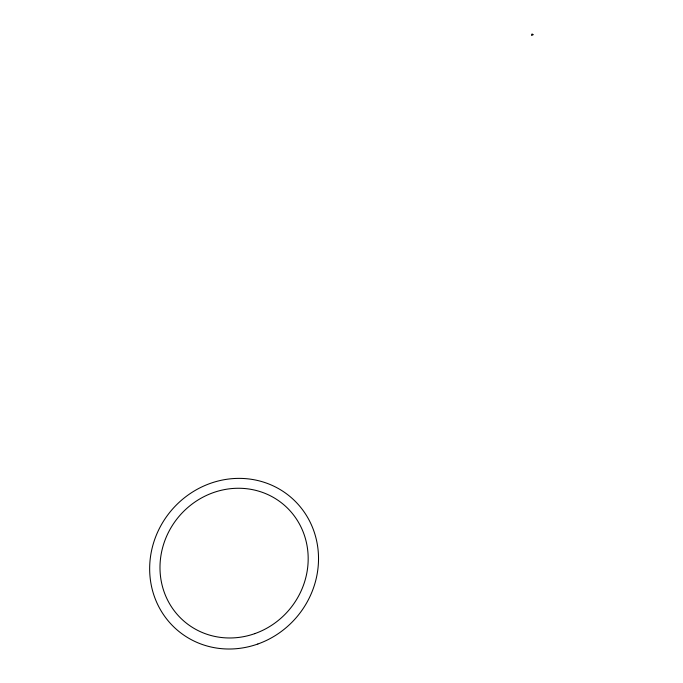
<?xml version="1.0" encoding="UTF-8"?>
<svg xmlns="http://www.w3.org/2000/svg" width="683" height="683" viewBox="0 0 683 683"><rect width="100%" height="100%" fill="white"/><g stroke="black" fill="none" stroke-linecap="round" stroke-linejoin="round"><path stroke-width="1.02" d="M532.031 34.15L531.57 35.507L533.312 34.602L532.031 34.15M257.858 644.001A87.39 82.293 -50 0 0 292.375 498.59A87.39 82.293 -50 0 0 152.044 548.483A87.39 82.293 -50 0 0 257.858 644.001M254.759 633.645A76.684 72.21 -49.9 0 0 285.366 506.112A76.684 72.21 -49.9 0 0 162.127 549.584A76.684 72.21 -49.9 0 0 254.759 633.645"/></g></svg>
